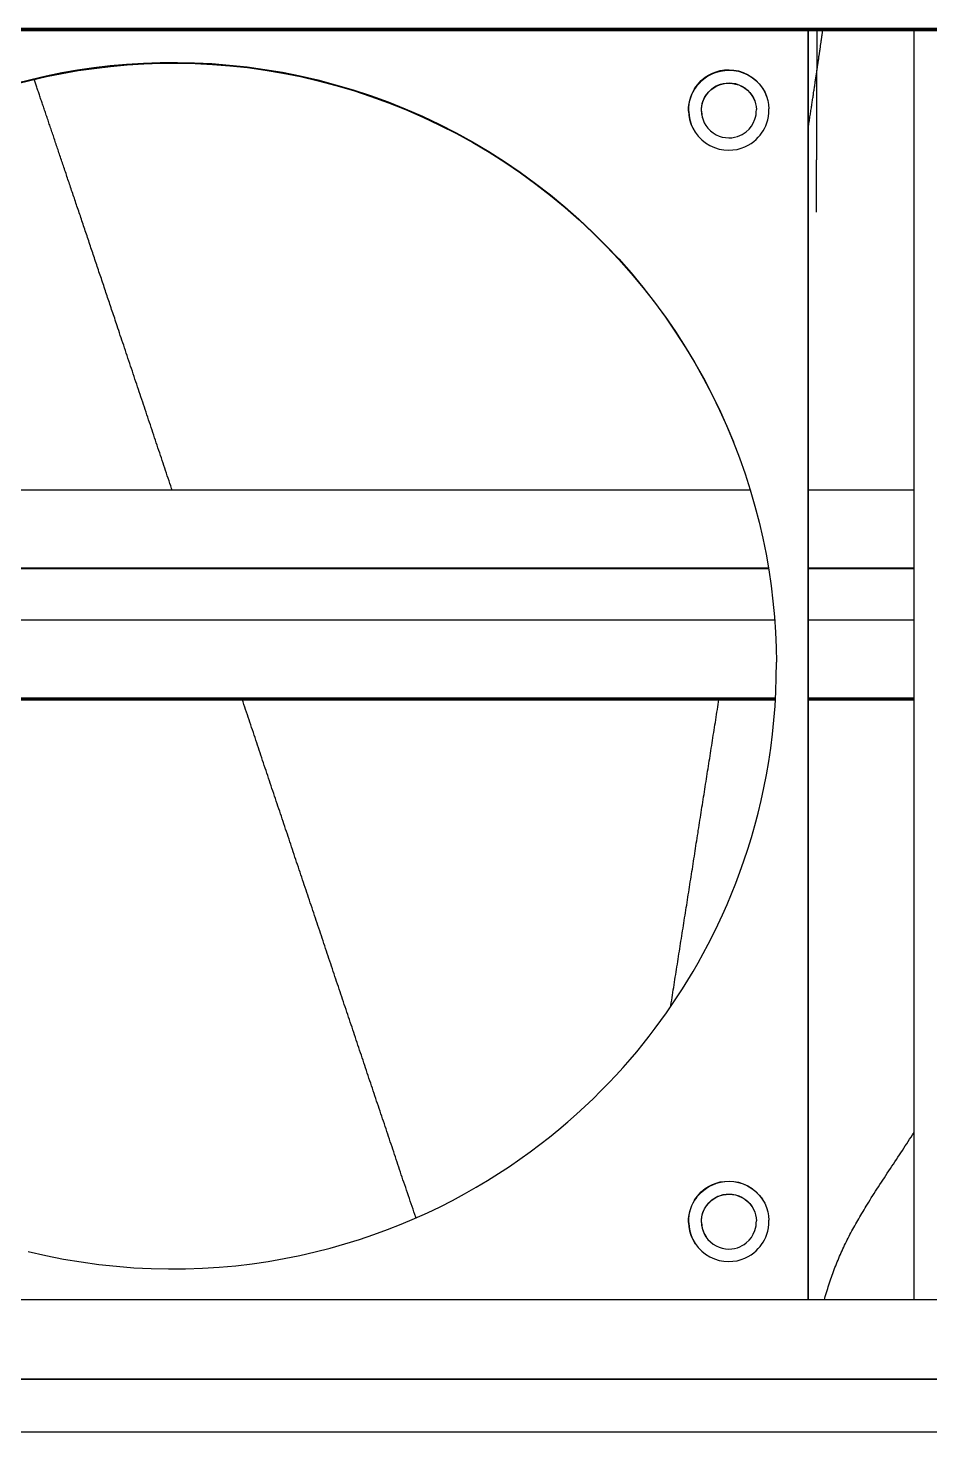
# Model space of a CAD drawing. Header units: millimetres. Extents: x -226 to 218, y -316 to 313.
# Drawn here: x -145.4 to -59.2, y 103.4 to 237.6 of the extents above; entities that cross this region are included whole.
import ezdxf

# ---------------------------------------------------------------- set-up
doc = ezdxf.new("R2010")
doc.units = ezdxf.units.MM
doc.layers.add('SKETCH', color=5, linetype='Continuous')
doc.layers.add('VISIBLE', color=7, linetype='Continuous')

msp = doc.modelspace()

# ---------------------------------------------------------------- linework, layer by layer
at = {"layer": 'SKETCH'}
msp.add_line((-70.01, 219.96), (-70.01, 224.97), dxfattribs=at)
at = {"layer": 'SKETCH', "flags": 128}
for points in [[(-70.79, 228.08), (-70.78, 228.19), (-70.76, 228.32), (-70.74, 228.45), (-70.72, 228.58), (-70.7, 228.71), (-70.68, 228.83), (-70.66, 228.96), (-70.64, 229.08), (-70.62, 229.21), (-70.6, 229.33), (-70.58, 229.45), (-70.57, 229.58), (-70.55, 229.7), (-70.53, 229.82), (-70.51, 229.94), (-70.49, 230.06), (-70.47, 230.17), (-70.46, 230.29), (-70.44, 230.41), (-70.42, 230.52), (-70.4, 230.64), (-70.39, 230.75), (-70.37, 230.86), (-70.35, 230.98), (-70.34, 231.09), (-70.32, 231.2), (-70.3, 231.31), (-70.29, 231.42), (-70.27, 231.53), (-70.25, 231.63), (-70.24, 231.74), (-70.22, 231.85), (-70.21, 231.95), (-70.19, 232.06), (-70.18, 232.16), (-70.16, 232.26), (-70.15, 232.37), (-70.13, 232.47), (-70.12, 232.57), (-70.1, 232.67), (-70.09, 232.77), (-70.07, 232.86), (-70.06, 232.96), (-70.04, 233.05), (-70.03, 233.15), (-70.01, 233.24), (-70, 233.34), (-69.99, 233.43), (-69.97, 233.52), (-69.96, 233.61), (-69.95, 233.7), (-69.93, 233.79), (-69.92, 233.88), (-69.91, 233.96), (-69.9, 234.05), (-69.88, 234.14), (-69.87, 234.22), (-69.86, 234.3), (-69.85, 234.39), (-69.83, 234.47), (-69.82, 234.55), (-69.81, 234.63), (-69.8, 234.71), (-69.79, 234.79), (-69.78, 234.86), (-69.77, 234.94), (-69.75, 235.01), (-69.74, 235.09), (-69.73, 235.16), (-69.72, 235.23), (-69.71, 235.3), (-69.7, 235.37), (-69.69, 235.44), (-69.68, 235.51), (-69.67, 235.58), (-69.66, 235.65), (-69.65, 235.71), (-69.64, 235.78), (-69.64, 235.84), (-69.63, 235.9), (-69.62, 235.96), (-69.61, 236.02), (-69.6, 236.08), (-69.59, 236.14), (-69.58, 236.2), (-69.58, 236.26), (-69.57, 236.31), (-69.56, 236.37), (-69.55, 236.42), (-69.55, 236.47), (-69.54, 236.53), (-69.53, 236.58), (-69.52, 236.63), (-69.52, 236.68), (-69.51, 236.72), (-69.5, 236.77), (-69.5, 236.82), (-69.49, 236.86), (-69.49, 236.9), (-69.48, 236.95), (-69.47, 236.99), (-69.47, 237.03), (-69.46, 237.07), (-69.46, 237.11), (-69.45, 237.15), (-69.45, 237.18), (-69.44, 237.22), (-69.44, 237.25), (-69.43, 237.29), (-69.43, 237.32), (-69.43, 237.33)], [(-69.99, 237.33), (-69.99, 236.92), (-70, 236.26), (-70, 235.54), (-70, 234.76), (-70, 233.93), (-70.01, 233.06), (-70.01, 232.14), (-70.01, 231.19), (-70.01, 230.21), (-70.01, 229.19), (-70.01, 228.16), (-70.01, 227.1), (-70.01, 226.04), (-70.01, 224.97)], [(-131.59, 193.43), (-131.64, 193.57), (-131.72, 193.81), (-131.8, 194.05), (-131.88, 194.29), (-131.97, 194.54), (-132.05, 194.78), (-132.13, 195.02), (-132.21, 195.27), (-132.29, 195.51), (-132.37, 195.75), (-132.45, 195.99), (-132.53, 196.24), (-132.62, 196.48), (-132.7, 196.72), (-132.78, 196.97), (-132.86, 197.21), (-132.94, 197.45), (-133.02, 197.69), (-133.1, 197.94), (-133.18, 198.18), (-133.27, 198.42), (-133.35, 198.67), (-133.43, 198.91), (-133.51, 199.15), (-133.59, 199.4), (-133.67, 199.64), (-133.75, 199.88), (-133.84, 200.12), (-133.92, 200.37), (-134, 200.61), (-134.08, 200.85), (-134.16, 201.1), (-134.24, 201.34), (-134.32, 201.58), (-134.4, 201.82), (-134.49, 202.07), (-134.57, 202.31), (-134.65, 202.55), (-134.73, 202.8), (-134.81, 203.04), (-134.89, 203.28), (-134.97, 203.53), (-135.06, 203.77), (-135.14, 204.02), (-135.22, 204.27), (-135.31, 204.52), (-135.39, 204.77), (-135.47, 205.02), (-135.56, 205.27), (-135.64, 205.52), (-135.72, 205.77), (-135.81, 206.02), (-135.89, 206.27), (-135.97, 206.51), (-136.06, 206.76), (-136.14, 207.01), (-136.22, 207.25), (-136.3, 207.49), (-136.38, 207.73), (-136.46, 207.97), (-136.54, 208.2), (-136.62, 208.44), (-136.69, 208.66), (-136.77, 208.89), (-136.84, 209.11), (-136.9, 209.29), (-136.96, 209.47), (-137.02, 209.65), (-137.08, 209.83), (-137.14, 210), (-137.2, 210.17), (-137.25, 210.34), (-137.31, 210.51), (-137.37, 210.68), (-137.42, 210.84), (-137.48, 211.01), (-137.53, 211.17), (-137.59, 211.33), (-137.64, 211.5), (-137.7, 211.66), (-137.75, 211.82), (-137.8, 211.98), (-137.86, 212.14), (-137.91, 212.31), (-137.97, 212.47), (-138.02, 212.63), (-138.08, 212.8), (-138.13, 212.96), (-138.19, 213.13), (-138.24, 213.29), (-138.3, 213.46), (-138.35, 213.62), (-138.41, 213.79), (-138.47, 213.95), (-138.52, 214.12), (-138.58, 214.28), (-138.63, 214.45), (-138.69, 214.61), (-138.74, 214.78), (-138.8, 214.94), (-138.85, 215.11), (-138.91, 215.27), (-138.96, 215.44), (-139.02, 215.6), (-139.07, 215.76), (-139.13, 215.93), (-139.18, 216.09), (-139.24, 216.25), (-139.29, 216.42), (-139.35, 216.58), (-139.4, 216.74), (-139.46, 216.9), (-139.51, 217.06), (-139.56, 217.22), (-139.62, 217.38), (-139.67, 217.54), (-139.72, 217.7), (-139.78, 217.86), (-139.83, 218.02), (-139.89, 218.18), (-139.94, 218.34), (-139.99, 218.5), (-140.05, 218.66), (-140.1, 218.82), (-140.15, 218.98), (-140.21, 219.14), (-140.26, 219.29), (-140.31, 219.45), (-140.36, 219.61), (-140.42, 219.76), (-140.47, 219.92), (-140.52, 220.08), (-140.57, 220.23), (-140.63, 220.38), (-140.68, 220.54), (-140.73, 220.69), (-140.78, 220.85), (-140.83, 221), (-140.88, 221.15), (-140.93, 221.3), (-140.99, 221.45), (-141.04, 221.61), (-141.09, 221.76), (-141.14, 221.91), (-141.19, 222.06), (-141.24, 222.21), (-141.29, 222.36), (-141.34, 222.51), (-141.39, 222.66), (-141.44, 222.8), (-141.49, 222.95), (-141.54, 223.1), (-141.59, 223.24), (-141.64, 223.39), (-141.69, 223.54), (-141.73, 223.68), (-141.78, 223.83), (-141.83, 223.97), (-141.88, 224.11), (-141.93, 224.26), (-141.98, 224.4), (-142.02, 224.54), (-142.07, 224.68), (-142.12, 224.82), (-142.17, 224.96), (-142.21, 225.1), (-142.26, 225.24), (-142.31, 225.38), (-142.35, 225.52), (-142.4, 225.65), (-142.45, 225.79), (-142.49, 225.93), (-142.54, 226.06), (-142.58, 226.2), (-142.63, 226.33), (-142.67, 226.47), (-142.72, 226.6), (-142.76, 226.73), (-142.81, 226.87), (-142.85, 227), (-142.9, 227.13), (-142.94, 227.26), (-142.98, 227.39), (-143.03, 227.52), (-143.07, 227.64), (-143.11, 227.77), (-143.16, 227.9), (-143.2, 228.03), (-143.24, 228.15), (-143.28, 228.28), (-143.33, 228.4), (-143.37, 228.52), (-143.41, 228.65), (-143.45, 228.77), (-143.49, 228.89), (-143.53, 229.01), (-143.57, 229.13), (-143.61, 229.25), (-143.66, 229.37), (-143.7, 229.49), (-143.73, 229.61), (-143.77, 229.73), (-143.81, 229.84), (-143.85, 229.96), (-143.89, 230.07), (-143.93, 230.19), (-143.97, 230.3), (-144.01, 230.41), (-144.04, 230.52), (-144.08, 230.63), (-144.12, 230.74), (-144.16, 230.85), (-144.19, 230.96), (-144.23, 231.07), (-144.27, 231.18), (-144.3, 231.28), (-144.34, 231.39), (-144.37, 231.49), (-144.41, 231.6), (-144.44, 231.7), (-144.48, 231.8), (-144.51, 231.91), (-144.55, 232.01), (-144.58, 232.11), (-144.62, 232.21), (-144.65, 232.31), (-144.68, 232.4), (-144.71, 232.5), (-144.75, 232.6), (-144.77, 232.67)], [(-108.29, 123.85), (-108.31, 123.91), (-108.4, 124.16), (-108.48, 124.42), (-108.57, 124.68), (-108.66, 124.93), (-108.75, 125.19), (-108.84, 125.45), (-108.92, 125.71), (-109.01, 125.97), (-109.1, 126.23), (-109.19, 126.49), (-109.27, 126.74), (-109.36, 127), (-109.44, 127.25), (-109.53, 127.49), (-109.61, 127.73), (-109.69, 127.98), (-109.77, 128.22), (-109.85, 128.46), (-109.93, 128.71), (-110.01, 128.95), (-110.09, 129.19), (-110.18, 129.43), (-110.26, 129.68), (-110.34, 129.92), (-110.42, 130.16), (-110.5, 130.41), (-110.58, 130.65), (-110.66, 130.89), (-110.74, 131.13), (-110.83, 131.38), (-110.91, 131.62), (-110.99, 131.86), (-111.07, 132.11), (-111.15, 132.35), (-111.23, 132.59), (-111.31, 132.84), (-111.39, 133.08), (-111.48, 133.32), (-111.56, 133.56), (-111.64, 133.81), (-111.72, 134.05), (-111.8, 134.29), (-111.88, 134.54), (-111.96, 134.78), (-112.05, 135.02), (-112.13, 135.26), (-112.21, 135.51), (-112.29, 135.75), (-112.37, 135.99), (-112.45, 136.24), (-112.53, 136.48), (-112.61, 136.72), (-112.7, 136.96), (-112.78, 137.21), (-112.86, 137.45), (-112.94, 137.69), (-113.02, 137.94), (-113.1, 138.18), (-113.18, 138.42), (-113.26, 138.67), (-113.35, 138.91), (-113.43, 139.15), (-113.51, 139.39), (-113.59, 139.64), (-113.67, 139.88), (-113.75, 140.12), (-113.83, 140.37), (-113.92, 140.61), (-114, 140.85), (-114.08, 141.09), (-114.16, 141.34), (-114.24, 141.58), (-114.32, 141.82), (-114.4, 142.07), (-114.48, 142.31), (-114.57, 142.55), (-114.65, 142.8), (-114.73, 143.04), (-114.81, 143.28), (-114.89, 143.52), (-114.97, 143.77), (-115.05, 144.01), (-115.14, 144.25), (-115.22, 144.5), (-115.3, 144.74), (-115.38, 144.98), (-115.46, 145.22), (-115.54, 145.47), (-115.62, 145.71), (-115.7, 145.95), (-115.79, 146.2), (-115.87, 146.44), (-115.95, 146.68), (-116.03, 146.92), (-116.11, 147.17), (-116.19, 147.41), (-116.27, 147.65), (-116.35, 147.9), (-116.44, 148.14), (-116.52, 148.38), (-116.6, 148.63), (-116.68, 148.87), (-116.76, 149.11), (-116.84, 149.35), (-116.92, 149.6), (-117, 149.84), (-117.09, 150.08), (-117.17, 150.33), (-117.25, 150.57), (-117.33, 150.81), (-117.41, 151.05), (-117.49, 151.3), (-117.57, 151.54), (-117.66, 151.78), (-117.74, 152.03), (-117.82, 152.27), (-117.9, 152.51), (-117.98, 152.75), (-118.06, 153), (-118.14, 153.24), (-118.22, 153.48), (-118.31, 153.73), (-118.39, 153.97), (-118.47, 154.21), (-118.55, 154.46), (-118.63, 154.7), (-118.71, 154.94), (-118.79, 155.18), (-118.88, 155.43), (-118.96, 155.67), (-119.04, 155.91), (-119.12, 156.16), (-119.2, 156.4), (-119.28, 156.64), (-119.36, 156.88), (-119.44, 157.13), (-119.53, 157.37), (-119.61, 157.61), (-119.69, 157.86), (-119.77, 158.1), (-119.85, 158.34), (-119.93, 158.59), (-120.01, 158.83), (-120.09, 159.07), (-120.18, 159.31), (-120.26, 159.56), (-120.34, 159.8), (-120.42, 160.04), (-120.5, 160.29), (-120.58, 160.53), (-120.66, 160.77), (-120.75, 161.01), (-120.83, 161.26), (-120.91, 161.5), (-120.99, 161.74), (-121.07, 161.99), (-121.15, 162.23), (-121.23, 162.47), (-121.31, 162.71), (-121.4, 162.96), (-121.48, 163.2), (-121.56, 163.44), (-121.64, 163.69), (-121.72, 163.93), (-121.8, 164.17), (-121.88, 164.41), (-121.96, 164.66), (-122.05, 164.9), (-122.13, 165.14), (-122.21, 165.39), (-122.29, 165.63), (-122.37, 165.87), (-122.45, 166.12), (-122.53, 166.36), (-122.61, 166.6), (-122.7, 166.84), (-122.78, 167.09), (-122.86, 167.33), (-122.94, 167.57), (-123.02, 167.82), (-123.1, 168.06), (-123.18, 168.3), (-123.27, 168.54), (-123.35, 168.79), (-123.43, 169.03), (-123.51, 169.27), (-123.59, 169.52), (-123.67, 169.76), (-123.75, 170), (-123.83, 170.24), (-123.92, 170.49), (-124, 170.73), (-124.08, 170.97), (-124.16, 171.22), (-124.24, 171.46), (-124.32, 171.7), (-124.4, 171.94), (-124.49, 172.19), (-124.57, 172.43), (-124.65, 172.67), (-124.73, 172.92), (-124.81, 173.16), (-124.88, 173.38)], [(-83.95, 144.03), (-83.93, 144.16), (-83.89, 144.41), (-83.85, 144.65), (-83.82, 144.9), (-83.78, 145.15), (-83.74, 145.39), (-83.7, 145.64), (-83.66, 145.88), (-83.62, 146.13), (-83.58, 146.38), (-83.55, 146.62), (-83.51, 146.87), (-83.47, 147.11), (-83.43, 147.36), (-83.39, 147.6), (-83.35, 147.85), (-83.31, 148.1), (-83.27, 148.34), (-83.24, 148.59), (-83.2, 148.83), (-83.16, 149.08), (-83.12, 149.33), (-83.08, 149.57), (-83.04, 149.82), (-83, 150.06), (-82.97, 150.31), (-82.93, 150.56), (-82.89, 150.8), (-82.85, 151.05), (-82.81, 151.29), (-82.77, 151.54), (-82.73, 151.78), (-82.7, 152.03), (-82.66, 152.28), (-82.62, 152.52), (-82.58, 152.77), (-82.54, 153.01), (-82.5, 153.26), (-82.46, 153.51), (-82.42, 153.75), (-82.39, 154), (-82.35, 154.24), (-82.31, 154.49), (-82.27, 154.74), (-82.23, 154.98), (-82.19, 155.23), (-82.15, 155.47), (-82.12, 155.72), (-82.08, 155.96), (-82.04, 156.21), (-82, 156.46), (-81.96, 156.7), (-81.92, 156.95), (-81.88, 157.19), (-81.85, 157.44), (-81.81, 157.69), (-81.77, 157.93), (-81.73, 158.18), (-81.69, 158.42), (-81.65, 158.67), (-81.61, 158.92), (-81.58, 159.16), (-81.54, 159.41), (-81.5, 159.65), (-81.46, 159.9), (-81.42, 160.14), (-81.38, 160.39), (-81.34, 160.64), (-81.31, 160.88), (-81.27, 161.13), (-81.23, 161.37), (-81.19, 161.62), (-81.15, 161.87), (-81.11, 162.11), (-81.07, 162.36), (-81.03, 162.6), (-81, 162.85), (-80.96, 163.09), (-80.92, 163.34), (-80.88, 163.59), (-80.84, 163.83), (-80.8, 164.08), (-80.76, 164.32), (-80.73, 164.57), (-80.69, 164.82), (-80.65, 165.06), (-80.61, 165.31), (-80.57, 165.55), (-80.53, 165.8), (-80.49, 166.05), (-80.46, 166.29), (-80.42, 166.54), (-80.38, 166.78), (-80.34, 167.03), (-80.3, 167.27), (-80.26, 167.52), (-80.22, 167.77), (-80.19, 168.01), (-80.15, 168.26), (-80.11, 168.5), (-80.07, 168.75), (-80.03, 169), (-79.99, 169.24), (-79.95, 169.49), (-79.92, 169.73), (-79.88, 169.98), (-79.84, 170.23), (-79.8, 170.47), (-79.76, 170.72), (-79.72, 170.96), (-79.68, 171.21), (-79.65, 171.45), (-79.61, 171.7), (-79.57, 171.95), (-79.53, 172.19), (-79.49, 172.44), (-79.45, 172.68), (-79.41, 172.93), (-79.37, 173.18), (-79.34, 173.38)], [(-69.26, 116.05), (-69.23, 116.17), (-69.18, 116.35), (-69.12, 116.54), (-69.07, 116.72), (-69.01, 116.9), (-68.95, 117.09), (-68.9, 117.27), (-68.84, 117.46), (-68.78, 117.64), (-68.71, 117.82), (-68.65, 118.01), (-68.59, 118.19), (-68.52, 118.37), (-68.46, 118.55), (-68.39, 118.74), (-68.32, 118.92), (-68.25, 119.1), (-68.18, 119.28), (-68.11, 119.46), (-68.03, 119.64), (-67.96, 119.82), (-67.89, 120), (-67.81, 120.18), (-67.73, 120.36), (-67.65, 120.53), (-67.58, 120.71), (-67.5, 120.89), (-67.41, 121.06), (-67.33, 121.24), (-67.25, 121.41), (-67.16, 121.58), (-67.08, 121.75), (-66.99, 121.92), (-66.91, 122.09), (-66.82, 122.26), (-66.73, 122.43), (-66.64, 122.6), (-66.55, 122.76), (-66.45, 122.93), (-66.36, 123.1), (-66.27, 123.27), (-66.17, 123.43), (-66.07, 123.6), (-65.98, 123.77), (-65.88, 123.94), (-65.78, 124.11), (-65.68, 124.28), (-65.57, 124.45), (-65.47, 124.62), (-65.37, 124.8), (-65.26, 124.97), (-65.15, 125.15), (-65.03, 125.35), (-64.9, 125.56), (-64.78, 125.77), (-64.64, 125.98), (-64.51, 126.19), (-64.38, 126.4), (-64.24, 126.61), (-64.1, 126.83), (-63.96, 127.04), (-63.82, 127.26), (-63.68, 127.47), (-63.53, 127.69), (-63.39, 127.91), (-63.25, 128.13), (-63.1, 128.34), (-62.96, 128.56), (-62.81, 128.78), (-62.67, 129), (-62.52, 129.22), (-62.38, 129.43), (-62.24, 129.65), (-62.09, 129.87), (-61.95, 130.08), (-61.81, 130.3), (-61.67, 130.51), (-61.53, 130.73), (-61.4, 130.94), (-61.26, 131.16), (-61.12, 131.37), (-60.98, 131.58), (-60.84, 131.8), (-60.7, 132.01), (-60.7, 132.02)]]:
    msp.add_lwpolyline(points, dxfattribs=at)
at = {"layer": 'VISIBLE'}
for p, q in [((-197.47, 237.57), (197.47, 237.57)), ((-177.15, 237.48), (177.15, 237.48)), ((-177.1, 237.42), (177.1, 237.42)), ((-177.04, 237.33), (177.04, 237.33)), ((-70.81, 116.05), (-70.81, 237.33)), ((-70.79, 116.05), (-70.79, 237.33)), ((-60.7, 116.05), (-60.7, 237.33)), ((-142.14, 233.31), (-140.62, 233.57)), ((-142.1, 233.24), (-140.58, 233.5)), ((-140.62, 233.57), (-139.08, 233.8)), ((-140.58, 233.5), (-139.04, 233.72)), ((-139.08, 233.8), (-137.52, 233.98)), ((-139.04, 233.72), (-137.48, 233.91)), ((-139.04, 233.72), (-137.48, 233.91)), ((-137.52, 233.98), (-135.94, 234.12)), ((-137.48, 233.91), (-135.9, 234.05)), ((-135.94, 234.12), (-134.34, 234.22)), ((-135.9, 234.05), (-134.3, 234.15)), ((-134.34, 234.22), (-132.72, 234.28)), ((-134.3, 234.15), (-132.68, 234.21)), ((-132.72, 234.28), (-131.09, 234.29)), ((-132.68, 234.21), (-131.05, 234.22)), ((-131.09, 234.29), (-129.44, 234.26)), ((-131.05, 234.22), (-129.4, 234.19)), ((-131.05, 234.22), (-129.4, 234.19)), ((-129.44, 234.26), (-127.78, 234.17)), ((-129.4, 234.19), (-127.74, 234.1)), ((-127.78, 234.17), (-126.11, 234.04)), ((-127.74, 234.1), (-126.07, 233.97)), ((-127.74, 234.1), (-126.07, 233.97)), ((-126.11, 234.04), (-124.43, 233.86)), ((-126.07, 233.97), (-124.39, 233.79)), ((-126.07, 233.97), (-124.39, 233.79)), ((-124.43, 233.86), (-122.74, 233.62)), ((-124.39, 233.79), (-122.71, 233.55)), ((-122.74, 233.62), (-121.05, 233.34)), ((-122.71, 233.55), (-121.02, 233.27)), ((-79.59, 233.4), (-79.21, 233.5)), ((-79.21, 233.5), (-78.8, 233.57)), ((-79.2, 233.46), (-78.79, 233.53)), ((-78.8, 233.57), (-78.37, 233.59)), ((-78.79, 233.53), (-78.36, 233.55)), ((-78.37, 233.59), (-77.93, 233.56)), ((-78.36, 233.55), (-77.92, 233.52)), ((-77.93, 233.56), (-77.48, 233.47)), ((-77.92, 233.52), (-77.47, 233.44)), ((-77.48, 233.47), (-77.03, 233.33)), ((-146.54, 232.3), (-145.1, 232.67)), ((-146.49, 232.23), (-145.05, 232.6)), ((-145.1, 232.67), (-143.63, 233.01)), ((-145.05, 232.6), (-143.59, 232.94)), ((-143.63, 233.01), (-142.14, 233.31)), ((-143.59, 232.94), (-142.1, 233.24)), ((-121.05, 233.34), (-119.36, 233)), ((-121.02, 233.27), (-119.33, 232.93)), ((-119.36, 233), (-117.67, 232.61)), ((-119.33, 232.93), (-117.64, 232.54)), ((-117.67, 232.61), (-115.98, 232.16)), ((-117.64, 232.54), (-115.95, 232.09)), ((-115.98, 232.16), (-114.3, 231.67)), ((-81.55, 231.95), (-81.4, 232.15)), ((-81.4, 232.15), (-81.22, 232.35)), ((-81.38, 232.12), (-81.21, 232.32)), ((-81.22, 232.35), (-81.03, 232.55)), ((-81.21, 232.32), (-81.01, 232.52)), ((-81.03, 232.55), (-80.8, 232.75)), ((-81.01, 232.52), (-80.79, 232.71)), ((-80.8, 232.75), (-80.55, 232.93)), ((-80.79, 232.71), (-80.53, 232.9)), ((-80.55, 232.93), (-80.26, 233.11)), ((-80.53, 232.9), (-80.25, 233.07)), ((-80.26, 233.11), (-79.94, 233.27)), ((-80.25, 233.07), (-79.93, 233.23)), ((-79.94, 233.27), (-79.59, 233.4)), ((-79.93, 233.23), (-79.58, 233.36)), ((-79.58, 233.36), (-79.2, 233.46)), ((-79.44, 232.12), (-79.2, 232.21)), ((-79.43, 232.08), (-79.19, 232.17)), ((-79.2, 232.21), (-78.94, 232.28)), ((-79.19, 232.17), (-78.93, 232.24)), ((-78.94, 232.28), (-78.66, 232.32)), ((-78.93, 232.24), (-78.65, 232.29)), ((-78.66, 232.32), (-78.37, 232.34)), ((-78.65, 232.29), (-78.36, 232.3)), ((-78.37, 232.34), (-78.07, 232.32)), ((-78.36, 232.3), (-78.05, 232.28)), ((-78.07, 232.32), (-77.76, 232.26)), ((-78.05, 232.28), (-77.75, 232.22)), ((-78.05, 232.28), (-77.75, 232.22)), ((-77.76, 232.26), (-77.45, 232.16)), ((-77.75, 232.22), (-77.44, 232.13)), ((-77.75, 232.22), (-77.44, 232.13)), ((-77.47, 233.44), (-77.02, 233.3)), ((-77.45, 232.16), (-77.16, 232.03)), ((-77.44, 232.13), (-77.14, 231.99)), ((-77.44, 232.13), (-77.14, 231.99)), ((-77.03, 233.33), (-76.6, 233.14)), ((-77.02, 233.3), (-76.59, 233.1)), ((-76.6, 233.14), (-76.19, 232.89)), ((-76.59, 233.1), (-76.18, 232.85)), ((-76.19, 232.89), (-75.82, 232.59)), ((-76.18, 232.85), (-75.8, 232.55)), ((-75.82, 232.59), (-75.48, 232.24)), ((-75.8, 232.55), (-75.47, 232.21)), ((-75.48, 232.24), (-75.2, 231.87)), ((-75.47, 232.21), (-75.19, 231.84)), ((-115.95, 232.09), (-114.27, 231.6)), ((-114.3, 231.67), (-112.63, 231.11)), ((-114.27, 231.6), (-112.59, 231.04)), ((-112.63, 231.11), (-110.96, 230.51)), ((-112.59, 231.04), (-110.93, 230.44)), ((-82.13, 230.68), (-82.04, 230.99)), ((-82.12, 230.65), (-82.03, 230.95)), ((-82.04, 230.99), (-81.93, 231.26)), ((-82.03, 230.95), (-81.92, 231.23)), ((-81.93, 231.26), (-81.81, 231.52)), ((-81.92, 231.23), (-81.8, 231.48)), ((-81.81, 231.52), (-81.68, 231.75)), ((-81.8, 231.48), (-81.67, 231.71)), ((-81.68, 231.75), (-81.55, 231.95)), ((-81.67, 231.71), (-81.53, 231.92)), ((-81.53, 231.92), (-81.38, 232.12)), ((-80.88, 230.56), (-80.72, 230.92)), ((-80.87, 230.52), (-80.71, 230.89)), ((-80.72, 230.92), (-80.54, 231.22)), ((-80.71, 230.89), (-80.53, 231.19)), ((-80.54, 231.22), (-80.32, 231.49)), ((-80.53, 231.19), (-80.31, 231.46)), ((-80.32, 231.49), (-80.03, 231.76)), ((-80.31, 231.46), (-80.02, 231.73)), ((-80.03, 231.76), (-79.86, 231.89)), ((-80.02, 231.73), (-79.84, 231.86)), ((-79.86, 231.89), (-79.66, 232.01)), ((-79.84, 231.86), (-79.65, 231.97)), ((-79.66, 232.01), (-79.44, 232.12)), ((-79.65, 231.97), (-79.43, 232.08)), ((-77.16, 232.03), (-76.88, 231.86)), ((-77.14, 231.99), (-76.86, 231.82)), ((-77.14, 231.99), (-76.86, 231.82)), ((-76.88, 231.86), (-76.62, 231.65)), ((-76.86, 231.82), (-76.61, 231.62)), ((-76.86, 231.82), (-76.61, 231.62)), ((-76.62, 231.65), (-76.39, 231.42)), ((-76.61, 231.62), (-76.38, 231.38)), ((-76.61, 231.62), (-76.38, 231.38)), ((-76.39, 231.42), (-76.2, 231.16)), ((-76.38, 231.38), (-76.19, 231.13)), ((-76.2, 231.16), (-76.04, 230.89)), ((-76.19, 231.13), (-76.03, 230.86)), ((-76.04, 230.89), (-75.92, 230.61)), ((-76.03, 230.86), (-75.91, 230.59)), ((-75.2, 231.87), (-74.97, 231.48)), ((-75.19, 231.84), (-74.96, 231.44)), ((-74.97, 231.48), (-74.79, 231.07)), ((-74.96, 231.44), (-74.78, 231.04)), ((-74.79, 231.07), (-74.67, 230.66)), ((-110.96, 230.51), (-109.31, 229.85)), ((-110.93, 230.44), (-109.28, 229.78)), ((-109.31, 229.85), (-107.68, 229.14)), ((-109.28, 229.78), (-107.64, 229.07)), ((-82.24, 230), (-82.2, 230.35)), ((-82.24, 229.63), (-82.24, 230)), ((-82.24, 229.63), (-82.21, 229.23)), ((-82.23, 229.59), (-82.22, 229.96)), ((-82.23, 229.59), (-82.2, 229.2)), ((-82.22, 229.96), (-82.18, 230.32)), ((-82.2, 230.35), (-82.13, 230.68)), ((-82.18, 230.32), (-82.12, 230.65)), ((-81.02, 229.63), (-81.01, 229.88)), ((-81.02, 229.63), (-81, 229.36)), ((-81.01, 229.88), (-80.99, 230.12)), ((-81.01, 229.59), (-81, 229.85)), ((-81.01, 229.59), (-80.98, 229.32)), ((-81, 229.85), (-80.97, 230.09)), ((-80.99, 230.12), (-80.94, 230.35)), ((-80.97, 230.09), (-80.93, 230.31)), ((-80.94, 230.35), (-80.88, 230.56)), ((-80.93, 230.31), (-80.87, 230.52)), ((-75.92, 230.61), (-75.84, 230.33)), ((-75.84, 230.33), (-75.78, 230.06)), ((-75.79, 229.29), (-75.77, 229.53)), ((-75.78, 230.06), (-75.76, 229.79)), ((-75.77, 229.53), (-75.76, 229.79)), ((-74.67, 230.66), (-74.59, 230.25)), ((-74.61, 229.13), (-74.57, 229.48)), ((-74.59, 230.25), (-74.56, 229.86)), ((-74.57, 229.48), (-74.56, 229.86)), ((-107.68, 229.14), (-106.06, 228.37)), ((-107.64, 229.07), (-106.03, 228.3)), ((-106.06, 228.37), (-104.46, 227.56)), ((-106.03, 228.3), (-104.43, 227.49)), ((-82.21, 229.23), (-82.14, 228.83)), ((-82.2, 229.2), (-82.12, 228.79)), ((-82.14, 228.83), (-82.01, 228.42)), ((-82.12, 228.79), (-82, 228.4)), ((-82.01, 228.42), (-81.83, 228.01)), ((-81, 229.36), (-80.94, 229.08)), ((-80.98, 229.32), (-80.93, 229.05)), ((-80.94, 229.08), (-80.86, 228.8)), ((-80.93, 229.05), (-80.85, 228.79)), ((-80.86, 228.8), (-80.74, 228.52)), ((-80.74, 228.52), (-80.58, 228.25)), ((-80.74, 228.52), (-80.58, 228.25)), ((-80.58, 228.25), (-80.39, 227.99)), ((-80.58, 228.25), (-80.39, 227.99)), ((-76.46, 227.92), (-76.24, 228.19)), ((-76.24, 228.19), (-76.06, 228.49)), ((-76.06, 228.49), (-75.9, 228.86)), ((-75.9, 228.86), (-75.84, 229.06)), ((-75.84, 229.06), (-75.79, 229.29)), ((-74.99, 227.97), (-74.87, 228.22)), ((-74.87, 228.22), (-74.76, 228.5)), ((-74.76, 228.5), (-74.67, 228.8)), ((-74.67, 228.8), (-74.61, 229.13)), ((-104.46, 227.56), (-102.89, 226.69)), ((-104.43, 227.49), (-102.86, 226.62)), ((-81.83, 228.01), (-81.6, 227.61)), ((-81.6, 227.61), (-81.32, 227.24)), ((-81.32, 227.24), (-80.99, 226.9)), ((-81.32, 227.24), (-80.99, 226.9)), ((-80.99, 226.9), (-80.61, 226.6)), ((-80.39, 227.99), (-80.16, 227.76)), ((-80.39, 227.99), (-80.16, 227.76)), ((-80.16, 227.76), (-79.9, 227.56)), ((-79.9, 227.56), (-79.62, 227.38)), ((-79.9, 227.56), (-79.62, 227.38)), ((-79.62, 227.38), (-79.33, 227.25)), ((-79.62, 227.38), (-79.33, 227.25)), ((-79.33, 227.25), (-79.02, 227.15)), ((-79.02, 227.15), (-78.71, 227.1)), ((-78.71, 227.1), (-78.41, 227.08)), ((-78.41, 227.08), (-78.12, 227.09)), ((-78.12, 227.09), (-77.84, 227.14)), ((-77.84, 227.14), (-77.58, 227.21)), ((-77.58, 227.21), (-77.34, 227.3)), ((-77.34, 227.3), (-77.12, 227.4)), ((-77.12, 227.4), (-76.92, 227.52)), ((-76.92, 227.52), (-76.75, 227.65)), ((-76.75, 227.65), (-76.46, 227.92)), ((-76, 226.74), (-75.78, 226.93)), ((-75.78, 226.93), (-75.58, 227.13)), ((-75.58, 227.13), (-75.41, 227.33)), ((-75.41, 227.33), (-75.26, 227.53)), ((-75.26, 227.53), (-75.12, 227.74)), ((-75.12, 227.74), (-74.99, 227.97)), ((-102.89, 226.69), (-101.34, 225.77)), ((-102.86, 226.62), (-101.31, 225.7)), ((-101.34, 225.77), (-99.82, 224.81)), ((-101.31, 225.7), (-99.79, 224.74)), ((-80.61, 226.6), (-80.2, 226.35)), ((-80.61, 226.6), (-80.2, 226.35)), ((-80.2, 226.35), (-79.77, 226.15)), ((-80.2, 226.35), (-79.77, 226.15)), ((-79.77, 226.15), (-79.32, 226.01)), ((-79.32, 226.01), (-78.87, 225.93)), ((-78.87, 225.93), (-78.43, 225.9)), ((-78.43, 225.9), (-78, 225.92)), ((-78, 225.92), (-77.59, 225.98)), ((-77.59, 225.98), (-77.21, 226.09)), ((-77.21, 226.09), (-76.86, 226.22)), ((-76.86, 226.22), (-76.54, 226.38)), ((-76.54, 226.38), (-76.26, 226.55)), ((-76.26, 226.55), (-76, 226.74)), ((-99.82, 224.81), (-98.33, 223.79)), ((-99.79, 224.74), (-98.3, 223.72)), ((-98.33, 223.79), (-96.88, 222.73)), ((-98.3, 223.72), (-96.85, 222.66)), ((-96.88, 222.73), (-95.45, 221.63)), ((-96.85, 222.66), (-95.42, 221.56)), ((-95.45, 221.63), (-94.07, 220.48)), ((-95.42, 221.56), (-94.04, 220.41)), ((-94.07, 220.48), (-92.72, 219.29)), ((-94.04, 220.41), (-92.69, 219.23)), ((-92.72, 219.29), (-91.41, 218.07)), ((-92.69, 219.23), (-91.38, 218)), ((-91.41, 218.07), (-90.15, 216.8)), ((-91.38, 218), (-90.12, 216.74)), ((-90.15, 216.8), (-88.92, 215.5)), ((-90.12, 216.74), (-88.9, 215.44)), ((-88.92, 215.5), (-87.74, 214.17)), ((-88.9, 215.44), (-87.72, 214.11)), ((-87.74, 214.17), (-86.61, 212.81)), ((-87.72, 214.11), (-86.59, 212.75)), ((-86.61, 212.81), (-85.53, 211.42)), ((-86.59, 212.75), (-85.5, 211.36)), ((-85.53, 211.42), (-84.49, 210.01)), ((-85.5, 211.36), (-84.46, 209.94)), ((-84.49, 210.01), (-83.5, 208.57)), ((-84.46, 209.94), (-83.48, 208.51)), ((-83.5, 208.57), (-82.56, 207.11)), ((-83.48, 208.51), (-82.54, 207.05)), ((-83.48, 208.51), (-82.54, 207.05)), ((-82.56, 207.11), (-81.67, 205.63)), ((-82.54, 207.05), (-81.65, 205.57)), ((-81.67, 205.63), (-80.83, 204.14)), ((-81.65, 205.57), (-80.81, 204.08)), ((-80.83, 204.14), (-80.04, 202.63)), ((-80.81, 204.08), (-80.02, 202.57)), ((-80.04, 202.63), (-79.3, 201.11)), ((-80.02, 202.57), (-79.28, 201.05)), ((-79.3, 201.11), (-78.61, 199.58)), ((-79.28, 201.05), (-78.59, 199.52)), ((-78.61, 199.58), (-77.97, 198.05)), ((-78.59, 199.52), (-77.96, 198.01)), ((-77.97, 198.05), (-77.38, 196.51)), ((-77.97, 198.05), (-77.38, 196.51)), ((-77.38, 196.51), (-76.84, 194.97)), ((-77.38, 196.51), (-76.84, 194.97)), ((-76.84, 194.97), (-76.35, 193.42)), ((-76.84, 194.97), (-76.35, 193.42)), ((-186.6, 193.43), (-76.35, 193.43)), ((-76.35, 193.42), (-75.9, 191.88)), ((-70.79, 193.43), (-60.7, 193.43)), ((-75.9, 191.88), (-75.5, 190.35)), ((-75.9, 191.88), (-75.5, 190.35)), ((-75.5, 190.35), (-75.15, 188.82)), ((-75.15, 188.82), (-74.84, 187.29)), ((-75.15, 188.82), (-74.84, 187.29)), ((-74.84, 187.29), (-74.58, 185.78)), ((-188.35, 185.92), (-74.6, 185.92)), ((-188.34, 185.97), (-74.61, 185.97)), ((-74.58, 185.78), (-74.36, 184.27)), ((-70.79, 185.97), (-60.7, 185.97)), ((-70.79, 185.92), (-60.7, 185.92)), ((-74.36, 184.27), (-74.18, 182.78)), ((-74.18, 182.78), (-74.04, 181.3)), ((-74.04, 181.3), (-73.94, 179.83)), ((-188.94, 181), (-74.02, 181)), ((-73.94, 179.83), (-73.88, 178.38)), ((-70.79, 181), (-60.7, 181)), ((-73.88, 178.38), (-73.85, 176.95)), ((-73.86, 175.54), (-73.85, 176.95)), ((-73.9, 174.14), (-73.86, 175.54)), ((-189.04, 173.55), (-73.94, 173.55)), ((-173.88, 173.49), (-73.94, 173.49)), ((-173.84, 173.44), (-73.94, 173.44)), ((-173.77, 173.38), (-73.95, 173.38)), ((-73.98, 172.77), (-73.9, 174.14)), ((-70.79, 173.55), (-60.7, 173.55)), ((-70.79, 173.49), (-60.7, 173.49)), ((-70.79, 173.44), (-60.7, 173.44)), ((-70.79, 173.38), (-60.7, 173.38)), ((-74.09, 171.41), (-73.98, 172.77)), ((-74.22, 170.08), (-74.09, 171.41)), ((-74.39, 168.76), (-74.22, 170.08)), ((-74.58, 167.47), (-74.39, 168.76)), ((-74.8, 166.2), (-74.58, 167.47)), ((-75.04, 164.96), (-74.8, 166.2)), ((-75.6, 162.54), (-75.31, 163.74)), ((-75.31, 163.74), (-75.04, 164.96)), ((-75.91, 161.36), (-75.6, 162.54)), ((-76.24, 160.21), (-75.91, 161.36)), ((-76.58, 159.09), (-76.24, 160.21)), ((-76.95, 157.98), (-76.58, 159.09)), ((-77.33, 156.9), (-76.95, 157.98)), ((-78.13, 154.82), (-77.72, 155.85)), ((-77.72, 155.85), (-77.33, 156.9)), ((-78.56, 153.81), (-78.13, 154.82)), ((-78.99, 152.82), (-78.56, 153.81)), ((-79.9, 150.92), (-79.44, 151.86)), ((-79.44, 151.86), (-78.99, 152.82)), ((-80.36, 150.01), (-79.9, 150.92)), ((-81.32, 148.24), (-80.84, 149.11)), ((-80.84, 149.11), (-80.36, 150.01)), ((-81.81, 147.39), (-81.32, 148.24)), ((-82.81, 145.75), (-82.31, 146.56)), ((-82.31, 146.56), (-81.81, 147.39)), ((-83.83, 144.2), (-83.32, 144.97)), ((-83.32, 144.97), (-82.81, 145.75)), ((-84.35, 143.45), (-83.83, 144.2)), ((-85.43, 141.97), (-84.88, 142.71)), ((-84.88, 142.71), (-84.35, 143.45)), ((-86.59, 140.48), (-86, 141.23)), ((-86, 141.23), (-85.43, 141.97)), ((-87.83, 138.98), (-87.2, 139.73)), ((-87.2, 139.73), (-86.59, 140.48)), ((-89.17, 137.48), (-88.49, 138.23)), ((-88.49, 138.23), (-87.83, 138.98)), ((-89.88, 136.74), (-89.17, 137.48)), ((-91.36, 135.24), (-90.61, 135.99)), ((-90.61, 135.99), (-89.88, 136.74)), ((-92.95, 133.76), (-92.14, 134.5)), ((-92.14, 134.5), (-91.36, 135.24)), ((-94.64, 132.3), (-93.78, 133.03)), ((-93.78, 133.03), (-92.95, 133.76)), ((-96.44, 130.86), (-95.53, 131.57)), ((-95.53, 131.57), (-94.64, 132.3)), ((-97.39, 130.15), (-96.44, 130.86)), ((-99.36, 128.76), (-98.36, 129.45)), ((-98.36, 129.45), (-97.39, 130.15)), ((-101.45, 127.42), (-100.39, 128.09)), ((-100.39, 128.09), (-99.36, 128.76)), ((-104.81, 125.52), (-103.66, 126.14)), ((-103.66, 126.14), (-102.54, 126.77)), ((-102.54, 126.77), (-101.45, 127.42)), ((-81.4, 125.93), (-81.22, 126.13)), ((-81.22, 126.13), (-81.03, 126.33)), ((-81.21, 126.11), (-81.01, 126.31)), ((-81.03, 126.33), (-80.8, 126.52)), ((-81.01, 126.31), (-80.79, 126.51)), ((-80.8, 126.52), (-80.55, 126.71)), ((-80.79, 126.51), (-80.53, 126.69)), ((-80.55, 126.71), (-80.26, 126.89)), ((-80.53, 126.69), (-80.25, 126.87)), ((-80.26, 126.89), (-79.94, 127.04)), ((-80.25, 126.87), (-79.93, 127.02)), ((-79.94, 127.04), (-79.59, 127.18)), ((-79.93, 127.02), (-79.58, 127.16)), ((-79.59, 127.18), (-79.21, 127.28)), ((-79.58, 127.16), (-79.2, 127.26)), ((-79.21, 127.28), (-78.8, 127.34)), ((-79.2, 127.26), (-78.79, 127.32)), ((-78.8, 127.34), (-78.37, 127.36)), ((-78.79, 127.32), (-78.36, 127.35)), ((-78.66, 126.12), (-78.37, 126.13)), ((-78.37, 127.36), (-77.93, 127.34)), ((-78.37, 126.13), (-78.07, 126.11)), ((-78.36, 127.35), (-77.92, 127.32)), ((-77.93, 127.34), (-77.48, 127.25)), ((-77.92, 127.32), (-77.47, 127.23)), ((-77.48, 127.25), (-77.03, 127.11)), ((-77.47, 127.23), (-77.02, 127.09)), ((-77.03, 127.11), (-76.6, 126.92)), ((-77.02, 127.09), (-76.59, 126.9)), ((-76.6, 126.92), (-76.19, 126.66)), ((-76.59, 126.9), (-76.18, 126.65)), ((-76.19, 126.66), (-75.82, 126.36)), ((-76.18, 126.65), (-75.8, 126.35)), ((-75.82, 126.36), (-75.48, 126.02)), ((-75.8, 126.35), (-75.47, 126)), ((-107.2, 124.34), (-105.99, 124.92)), ((-105.99, 124.92), (-104.81, 125.52)), ((-82.04, 124.76), (-81.93, 125.04)), ((-82.03, 124.74), (-81.92, 125.02)), ((-81.93, 125.04), (-81.81, 125.3)), ((-81.92, 125.02), (-81.8, 125.28)), ((-81.81, 125.3), (-81.68, 125.53)), ((-81.8, 125.28), (-81.67, 125.51)), ((-81.68, 125.53), (-81.55, 125.73)), ((-81.67, 125.51), (-81.53, 125.71)), ((-81.55, 125.73), (-81.4, 125.93)), ((-81.53, 125.71), (-81.38, 125.91)), ((-81.38, 125.91), (-81.21, 126.11)), ((-80.72, 124.72), (-80.54, 125.01)), ((-80.71, 124.7), (-80.53, 125)), ((-80.54, 125.01), (-80.32, 125.29)), ((-80.53, 125), (-80.31, 125.27)), ((-80.32, 125.29), (-80.03, 125.56)), ((-80.31, 125.27), (-80.02, 125.54)), ((-80.03, 125.56), (-79.86, 125.68)), ((-80.02, 125.54), (-79.84, 125.67)), ((-79.86, 125.68), (-79.66, 125.8)), ((-79.84, 125.67), (-79.65, 125.79)), ((-79.66, 125.8), (-79.44, 125.91)), ((-79.65, 125.79), (-79.43, 125.89)), ((-79.44, 125.91), (-79.2, 126)), ((-79.43, 125.89), (-79.19, 125.98)), ((-79.2, 126), (-78.94, 126.07)), ((-79.19, 125.98), (-78.93, 126.05)), ((-78.94, 126.07), (-78.66, 126.12)), ((-78.93, 126.05), (-78.65, 126.1)), ((-78.65, 126.1), (-78.36, 126.11)), ((-78.36, 126.11), (-78.05, 126.09)), ((-78.07, 126.11), (-77.76, 126.05)), ((-78.05, 126.09), (-77.75, 126.04)), ((-78.05, 126.09), (-77.75, 126.04)), ((-77.76, 126.05), (-77.45, 125.96)), ((-77.75, 126.04), (-77.44, 125.94)), ((-77.75, 126.04), (-77.44, 125.94)), ((-77.45, 125.96), (-77.16, 125.82)), ((-77.44, 125.94), (-77.14, 125.81)), ((-77.44, 125.94), (-77.14, 125.81)), ((-77.16, 125.82), (-76.88, 125.65)), ((-77.14, 125.81), (-76.86, 125.63)), ((-77.14, 125.81), (-76.86, 125.63)), ((-76.88, 125.65), (-76.62, 125.45)), ((-76.86, 125.63), (-76.61, 125.43)), ((-76.86, 125.63), (-76.61, 125.43)), ((-76.62, 125.45), (-76.39, 125.21)), ((-76.61, 125.43), (-76.38, 125.19)), ((-76.61, 125.43), (-76.38, 125.19)), ((-76.39, 125.21), (-76.2, 124.96)), ((-76.38, 125.19), (-76.19, 124.94)), ((-76.2, 124.96), (-76.04, 124.69)), ((-76.2, 124.96), (-76.04, 124.69)), ((-75.48, 126.02), (-75.2, 125.65)), ((-75.47, 126), (-75.19, 125.63)), ((-75.2, 125.65), (-74.97, 125.25)), ((-74.97, 125.25), (-74.79, 124.85)), ((-74.79, 124.85), (-74.67, 124.43)), ((-109.71, 123.25), (-108.44, 123.79)), ((-108.44, 123.79), (-107.2, 124.34)), ((-82.24, 123.78), (-82.2, 124.13)), ((-82.24, 123.4), (-82.24, 123.78)), ((-82.23, 123.38), (-82.22, 123.76)), ((-82.22, 123.76), (-82.18, 124.11)), ((-82.2, 124.13), (-82.13, 124.46)), ((-82.18, 124.11), (-82.12, 124.44)), ((-82.13, 124.46), (-82.04, 124.76)), ((-82.12, 124.44), (-82.03, 124.74)), ((-81.02, 123.42), (-81.01, 123.68)), ((-81.01, 123.68), (-80.99, 123.92)), ((-81.01, 123.4), (-81, 123.66)), ((-81, 123.66), (-80.97, 123.9)), ((-80.99, 123.92), (-80.94, 124.14)), ((-80.97, 123.9), (-80.93, 124.13)), ((-80.94, 124.14), (-80.88, 124.35)), ((-80.93, 124.13), (-80.87, 124.33)), ((-80.88, 124.35), (-80.72, 124.72)), ((-80.87, 124.33), (-80.71, 124.7)), ((-76.04, 124.69), (-75.92, 124.41)), ((-75.92, 124.41), (-75.84, 124.13)), ((-75.84, 124.13), (-75.78, 123.85)), ((-75.78, 123.85), (-75.76, 123.58)), ((-75.77, 123.33), (-75.76, 123.58)), ((-74.67, 124.43), (-74.59, 124.03)), ((-74.59, 124.03), (-74.56, 123.64)), ((-74.57, 123.26), (-74.56, 123.64)), ((-113.69, 121.79), (-112.33, 122.25)), ((-112.33, 122.25), (-111.01, 122.74)), ((-111.01, 122.74), (-109.71, 123.25)), ((-82.24, 123.4), (-82.21, 123.01)), ((-82.23, 123.38), (-82.2, 122.99)), ((-82.21, 123.01), (-82.14, 122.61)), ((-82.2, 122.99), (-82.12, 122.59)), ((-82.14, 122.61), (-82.01, 122.2)), ((-82.12, 122.59), (-82, 122.18)), ((-82.01, 122.2), (-81.83, 121.79)), ((-82, 122.18), (-81.82, 121.77)), ((-81.02, 123.42), (-81, 123.15)), ((-81.01, 123.4), (-80.98, 123.13)), ((-81, 123.15), (-80.94, 122.88)), ((-80.98, 123.13), (-80.93, 122.86)), ((-80.94, 122.88), (-80.86, 122.6)), ((-80.93, 122.86), (-80.85, 122.58)), ((-80.86, 122.6), (-80.74, 122.32)), ((-80.85, 122.58), (-80.72, 122.3)), ((-80.74, 122.32), (-80.58, 122.05)), ((-80.72, 122.3), (-80.57, 122.04)), ((-76.24, 121.99), (-76.06, 122.29)), ((-76.06, 122.29), (-75.9, 122.65)), ((-75.9, 122.65), (-75.84, 122.86)), ((-75.84, 122.86), (-75.79, 123.08)), ((-75.79, 123.08), (-75.77, 123.33)), ((-74.87, 122), (-74.76, 122.28)), ((-74.76, 122.28), (-74.67, 122.58)), ((-74.67, 122.58), (-74.61, 122.91)), ((-74.61, 122.91), (-74.57, 123.26)), ((-117.93, 120.59), (-116.49, 120.96)), ((-116.49, 120.96), (-115.08, 121.36)), ((-115.08, 121.36), (-113.69, 121.79)), ((-81.83, 121.79), (-81.6, 121.39)), ((-81.82, 121.77), (-81.6, 121.38)), ((-81.6, 121.39), (-81.32, 121.02)), ((-81.32, 121.02), (-80.99, 120.68)), ((-81.32, 121.02), (-80.99, 120.68)), ((-80.58, 122.05), (-80.39, 121.79)), ((-80.58, 122.05), (-80.39, 121.79)), ((-80.39, 121.79), (-80.16, 121.56)), ((-80.39, 121.79), (-80.16, 121.56)), ((-80.16, 121.56), (-79.9, 121.35)), ((-79.9, 121.35), (-79.62, 121.18)), ((-79.9, 121.35), (-79.62, 121.18)), ((-79.62, 121.18), (-79.33, 121.04)), ((-79.62, 121.18), (-79.33, 121.04)), ((-79.33, 121.04), (-79.02, 120.95)), ((-79.02, 120.95), (-78.71, 120.89)), ((-78.71, 120.89), (-78.41, 120.87)), ((-78.41, 120.87), (-78.12, 120.89)), ((-78.12, 120.89), (-77.84, 120.93)), ((-77.84, 120.93), (-77.58, 121)), ((-77.58, 121), (-77.34, 121.09)), ((-77.34, 121.09), (-77.12, 121.2)), ((-77.12, 121.2), (-76.92, 121.32)), ((-76.92, 121.32), (-76.75, 121.45)), ((-76.75, 121.45), (-76.46, 121.72)), ((-76.46, 121.72), (-76.24, 121.99)), ((-75.78, 120.71), (-75.58, 120.91)), ((-75.58, 120.91), (-75.41, 121.11)), ((-75.41, 121.11), (-75.26, 121.31)), ((-75.26, 121.31), (-75.12, 121.52)), ((-75.12, 121.52), (-74.99, 121.75)), ((-74.99, 121.75), (-74.87, 122)), ((-145.35, 120.65), (-143.66, 120.26)), ((-143.66, 120.26), (-141.97, 119.92)), ((-141.97, 119.92), (-140.28, 119.64)), ((-140.28, 119.64), (-138.6, 119.4)), ((-125.5, 119.28), (-123.94, 119.47)), ((-123.94, 119.47), (-122.4, 119.69)), ((-122.4, 119.69), (-120.89, 119.96)), ((-120.89, 119.96), (-119.39, 120.26)), ((-119.39, 120.26), (-117.93, 120.59)), ((-80.99, 120.68), (-80.61, 120.38)), ((-80.61, 120.38), (-80.2, 120.13)), ((-80.61, 120.38), (-80.2, 120.13)), ((-80.2, 120.13), (-79.77, 119.93)), ((-80.2, 120.13), (-79.77, 119.93)), ((-79.77, 119.93), (-79.32, 119.79)), ((-79.32, 119.79), (-78.87, 119.71)), ((-78.87, 119.71), (-78.43, 119.68)), ((-78.43, 119.68), (-78, 119.7)), ((-78, 119.7), (-77.59, 119.76)), ((-77.59, 119.76), (-77.21, 119.86)), ((-77.21, 119.86), (-76.86, 120)), ((-76.86, 120), (-76.54, 120.15)), ((-76.54, 120.15), (-76.26, 120.33)), ((-76.26, 120.33), (-76, 120.52)), ((-76, 120.52), (-75.78, 120.71)), ((-138.6, 119.4), (-136.92, 119.22)), ((-138.6, 119.4), (-136.92, 119.22)), ((-136.92, 119.22), (-135.24, 119.09)), ((-136.92, 119.22), (-135.24, 119.09)), ((-135.24, 119.09), (-133.58, 119.01)), ((-133.58, 119.01), (-131.94, 118.97)), ((-133.58, 119.01), (-131.94, 118.97)), ((-131.94, 118.97), (-130.3, 118.98)), ((-130.3, 118.98), (-128.68, 119.04)), ((-128.68, 119.04), (-127.08, 119.14)), ((-127.08, 119.14), (-125.5, 119.28)), ((-197.47, 116.05), (197.47, 116.05)), ((-197.47, 108.46), (197.47, 108.46)), ((-197.41, 108.42), (197.41, 108.42)), ((-197.47, 103.39), (197.47, 103.39))]:
    msp.add_line(p, q, dxfattribs=at)

doc.saveas('drawing.dxf')
